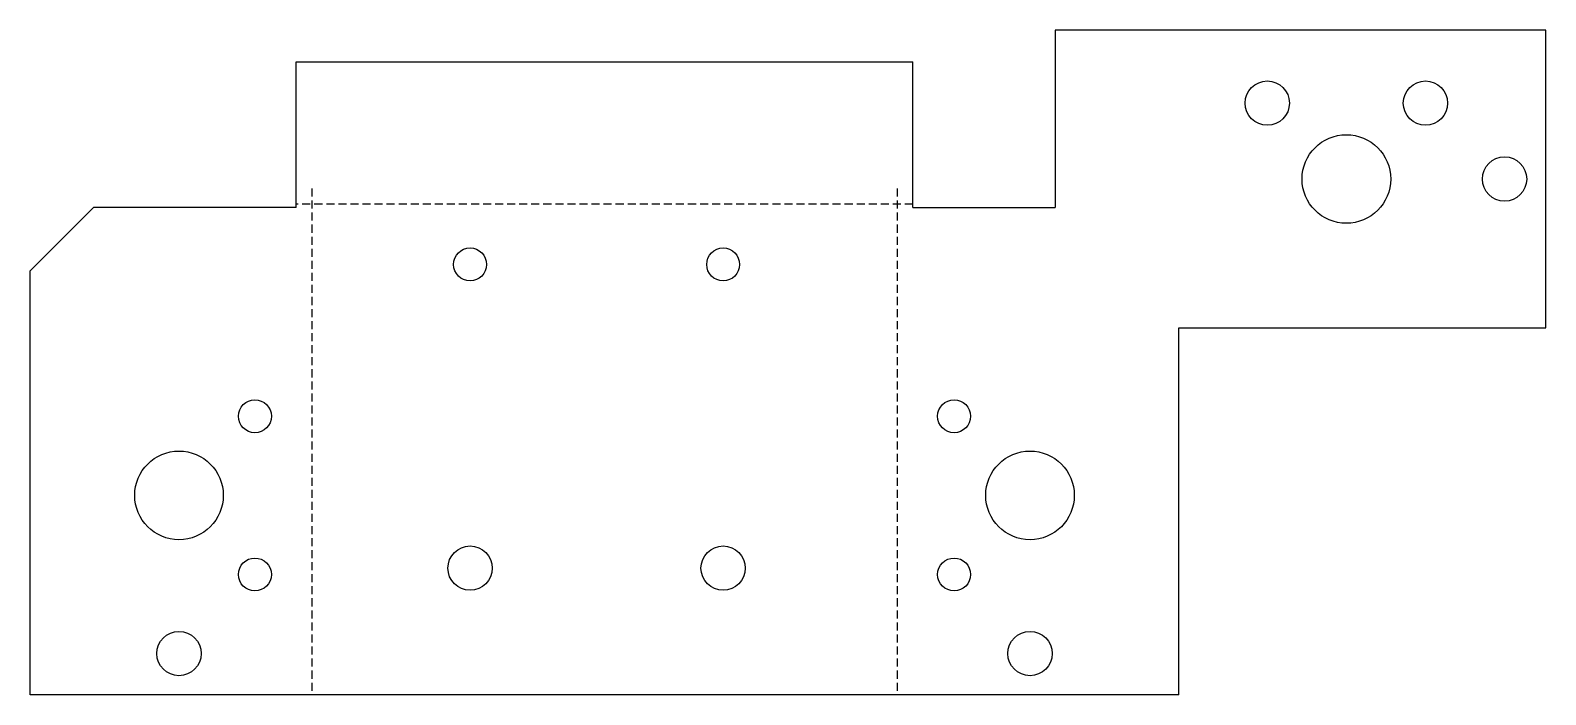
# Model space of a CAD drawing. Header units: millimetres. Extents: x -134 to 105, y 0 to 105.
import ezdxf

# ---------------------------------------------------------------- set-up
doc = ezdxf.new("R2010")
doc.units = ezdxf.units.MM
doc.linetypes.add('HIDDEN', pattern=[1.905, 1.27, -0.635])
doc.layers.add('BEND-DOWN', color=3, linetype='HIDDEN')

msp = doc.modelspace()

# ---------------------------------------------------------------- linework, layer by layer
for p, q in [((27.5, 105), (27.5, 77)), ((105, 105), (27.5, 105)), ((105, 58), (105, 105)), ((-92.5, 77), (-92.5, 100)), ((-92.5, 100), (5, 100)), ((5, 77), (5, 100)), ((-124.5, 77), (-134.5, 67)), ((-92.5, 77), (-124.5, 77)), ((5, 77), (27.5, 77)), ((-134.5, 0), (-134.5, 67)), ((47, 58), (105, 58)), ((47, 0), (47, 58)), ((47, 0), (-134.5, 0))]:
    msp.add_line(p, q)
for centre, radius in [((61, 93.5), 3.5), ((86, 93.5), 3.5), ((73.5, 81.5), 7), ((98.5, 81.5), 3.5), ((-65, 68), 2.6), ((-25, 68), 2.6), ((-99, 44), 2.6), ((11.5, 44), 2.6), ((-111, 31.5), 7), ((23.5, 31.5), 7), ((-99, 19), 2.6), ((-65, 20), 3.5), ((-25, 20), 3.5), ((11.5, 19), 2.6), ((-111, 6.5), 3.5), ((23.5, 6.5), 3.5)]:
    msp.add_circle(centre, radius)
at = {"layer": 'BEND-DOWN'}
for p, q in [((-90, 80), (-90, 0)), ((2.5, 80), (2.5, 0)), ((5, 77.5), (-92.5, 77.5))]:
    msp.add_line(p, q, dxfattribs=at)

doc.saveas('drawing.dxf')
